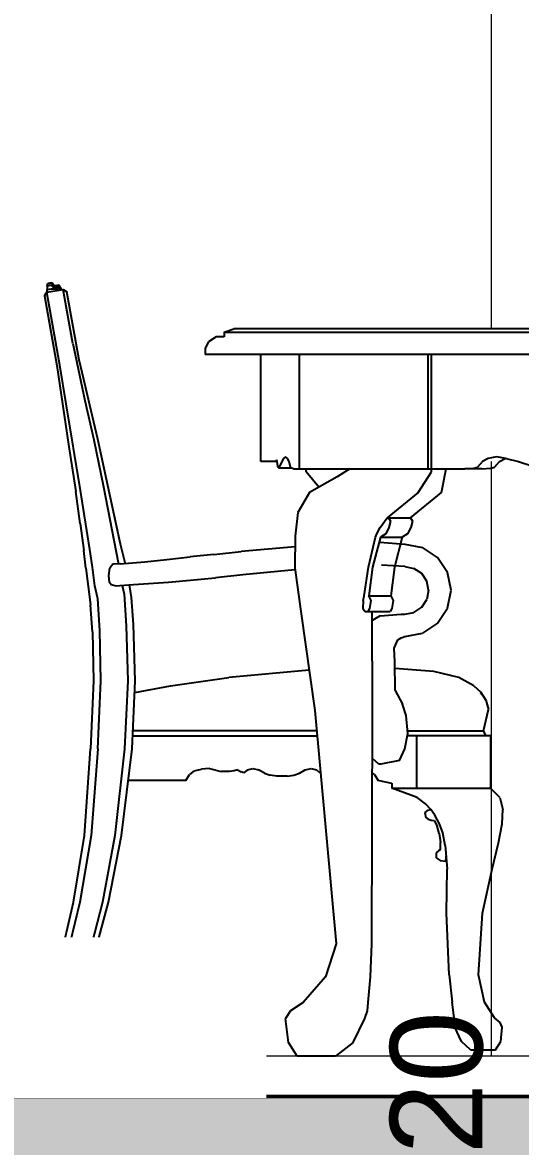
# Model space of a CAD drawing. Header units: feet. Extents: x -417 to 46, y -646 to -218.
# Drawn here: x -81.366 to -80.745, y -606.967 to -605.567 of the extents above; entities that cross this region are included whole.
import ezdxf

# ---------------------------------------------------------------- set-up
doc = ezdxf.new("R2010")
doc.units = ezdxf.units.FT
doc.header["$MEASUREMENT"] = 0
doc.layers.add('63', color=7, linetype='Continuous')
doc.layers.add('DIM', color=10, linetype='Continuous')
for name, color, linetype, lineweight in [('A-CLNG', 8, 'Continuous', 18), ('DIM-COTAS', 1, 'Continuous', 5), ('MB', 2, 'Continuous', 20), ('muros', 4, 'Continuous', 50), ('Piso', 8, 'Continuous', 9), ('TXT', 2, 'Continuous', 9)]:
    doc.layers.add(name, color=color, linetype=linetype, lineweight=lineweight)
doc.styles.add('ads', font='trebuc.ttf', dxfattribs={"height": 0.14})
doc.styles.get("Standard").update_dxf_attribs({"font": 'arial.ttf', "height": 0.115})
doc.dimstyles.new('KEILY', dxfattribs={"dimtxt": 0.115, "dimasz": 0.06, "dimexe": 0.05, "dimexo": 0.2, "dimgap": 0.03, "dimtad": 1, "dimzin": 1, "dimdsep": 46, "dimtxsty": 'Standard', "dimblk": 'ARCHTICK', "dimcen": 2.5, "dimdle": 0.03, "dimclrd": 256, "dimclre": 256, "dimclrt": 7, "dimadec": 0, "dimazin": 0, "dimtfac": 1, "dimtmove": 2, "dimatfit": 3, "dimfxl": 0.2, "dimfxlon": 1, "dimtolj": 1, "dimtzin": 1, "dimarcsym": 0})

# ---------------------------------------------------------------- blocks, each defined once
blk = doc.blocks.new('A$C72BA503B')
at = {"layer": '63', "color": 2, "linetype": 'Continuous'}
for p, q in [((1.2265, 1.0044), (1.2222, 1.0001)), ((1.2227, 0.9982), (1.2266, 1.0032)), ((1.2317, 1.0035), (1.2265, 1.0044)), ((1.2266, 1.0032), (1.2319, 1.0023)), ((1.2324, 0.9997), (1.2317, 1.0035)), ((1.1899, 0.9004), (1.2067, 0.9922)), ((1.1987, 0.9246), (1.2112, 0.9953)), ((1.2112, 0.9953), (1.2067, 0.9922)), ((1.2327, 0.9915), (1.2112, 0.9953)), ((1.2133, 0.9949), (1.2173, 1.0009)), ((1.2173, 0.9993), (1.2141, 0.9947)), ((1.2154, 0.9945), (1.2176, 0.9974)), ((1.2158, 0.8962), (1.2327, 0.9915)), ((1.2173, 1.0009), (1.2222, 1.0001)), ((1.2227, 0.9982), (1.2173, 0.9993)), ((1.2176, 0.9974), (1.2228, 0.9961)), ((1.218, 0.9944), (1.2179, 0.9941)), ((1.2228, 0.9961), (1.218, 0.9944)), ((1.218, 0.9944), (1.2187, 0.994)), ((1.2228, 0.9961), (1.2269, 1.0006)), ((1.2272, 0.996), (1.2228, 0.9961)), ((1.2269, 1.0006), (1.2324, 0.9997)), ((1.2325, 0.9952), (1.2272, 0.996)), ((1.2324, 0.9997), (1.2324, 0.9952)), ((1.2324, 0.9915), (1.2325, 0.9952)), ((1.2359, 0.987), (1.2327, 0.9915)), ((1.2359, 0.987), (1.2197, 0.8955)), ((-0.4025, 0.9435), (0.9875, 0.9435)), ((1, 0.9393), (0.9876, 0.9435)), ((1, 0.9393), (-0.4149, 0.9393)), ((1, 0.9393), (1, 0.9331)), ((1, 0.9331), (1.0105, 0.9331)), ((1.0105, 0.9331), (1.0209, 0.9268)), ((1.0209, 0.9268), (1.025, 0.9184)), ((1.025, 0.9184), (1.025, 0.9102)), ((1.1987, 0.9246), (1.1831, 0.8497)), ((-0.4399, 0.9102), (1.025, 0.9102)), ((0.7284, 0.756), (0.7284, 0.9102)), ((0.7327, 0.7602), (0.7327, 0.9102)), ((0.9019, 0.9102), (0.9019, 0.7602)), ((0.9523, 0.7696), (0.9523, 0.9102)), ((1.1659, 0.7988), (1.1901, 0.9013)), ((1.2197, 0.8955), (1.2044, 0.792)), ((1.2075, 0.8453), (1.2158, 0.8962)), ((1.1831, 0.8497), (1.1714, 0.7979)), ((1.1887, 0.7315), (1.2075, 0.8453)), ((1.136, 0.6615), (1.1659, 0.7988)), ((1.1714, 0.7979), (1.1587, 0.7367)), ((1.2044, 0.792), (1.195, 0.7304)), ((0.6143, 0.7696), (0.5951, 0.7634)), ((0.6301, 0.7738), (0.6143, 0.7696)), ((0.6301, 0.7738), (0.6429, 0.7758)), ((0.6317, 0.7738), (0.631, 0.7739)), ((0.6392, 0.7696), (0.6317, 0.7738)), ((0.6456, 0.7623), (0.6392, 0.7696)), ((0.6429, 0.7758), (0.6538, 0.7738)), ((0.6538, 0.7738), (0.6614, 0.7696)), ((0.6614, 0.7696), (0.6677, 0.7623)), ((0.9134, 0.7623), (0.9149, 0.7696)), ((0.9149, 0.7696), (0.917, 0.7738)), ((0.917, 0.7738), (0.9198, 0.7758)), ((0.9198, 0.7758), (0.9222, 0.7738)), ((0.9222, 0.7738), (0.9245, 0.7696)), ((0.9245, 0.7696), (0.9286, 0.7613)), ((0.93, 0.7634), (0.9308, 0.7696)), ((0.9308, 0.7696), (0.9315, 0.7717)), ((0.9315, 0.7717), (0.9322, 0.7696)), ((0.9322, 0.7696), (0.9523, 0.7696)), ((0.6505, 0.7608), (0.6456, 0.7623)), ((0.6622, 0.7602), (0.6505, 0.7608)), ((0.6622, 0.7602), (0.6843, 0.7602)), ((0.6726, 0.7608), (0.6677, 0.7623)), ((0.6843, 0.7602), (0.6726, 0.7608)), ((0.9091, 0.7602), (0.6843, 0.7602)), ((0.715, 0.7291), (0.709, 0.7602)), ((0.7457, 0.7291), (0.7284, 0.756)), ((0.8352, 0.7602), (0.852, 0.7498)), ((0.876, 0.7361), (0.8925, 0.756)), ((0.8925, 0.756), (0.8925, 0.7602)), ((0.9091, 0.7602), (0.9121, 0.7608)), ((0.9121, 0.7608), (0.9134, 0.7623)), ((0.9286, 0.7613), (0.9125, 0.7613)), ((0.9286, 0.7613), (0.9292, 0.7613)), ((0.9292, 0.7613), (0.93, 0.7634)), ((0.852, 0.7498), (0.8881, 0.7291)), ((0.7557, 0.6957), (0.715, 0.7291)), ((0.7459, 0.7291), (0.7866, 0.6957)), ((0.8881, 0.7291), (0.9035, 0.7029)), ((1.1587, 0.7367), (1.1393, 0.6371)), ((1.1763, 0.6544), (1.1887, 0.7315)), ((1.1891, 0.6886), (1.195, 0.7304)), ((0.7557, 0.6957), (0.7533, 0.6916)), ((0.7866, 0.6957), (0.7557, 0.6957)), ((0.7846, 0.6957), (0.7822, 0.6916)), ((0.7957, 0.6832), (0.7866, 0.6957)), ((0.9035, 0.7029), (0.907, 0.6718)), ((0.7533, 0.6916), (0.7553, 0.6832)), ((0.7553, 0.6832), (0.7596, 0.6749)), ((0.7822, 0.6916), (0.7842, 0.6832)), ((0.7842, 0.6832), (0.7883, 0.6749)), ((0.7998, 0.6749), (0.7957, 0.6832)), ((1.1891, 0.6886), (1.1842, 0.653)), ((0.7596, 0.6749), (0.7665, 0.6707)), ((0.7959, 0.6638), (0.7632, 0.6615)), ((0.7953, 0.6707), (0.7665, 0.6707)), ((0.7665, 0.6707), (0.7769, 0.6311)), ((0.7883, 0.6749), (0.7953, 0.6707)), ((0.7953, 0.6707), (0.8058, 0.6311)), ((0.8015, 0.6707), (0.7998, 0.6749)), ((0.811, 0.6311), (0.8015, 0.6707)), ((0.907, 0.6718), (0.9077, 0.6301)), ((0.7203, 0.6437), (0.74, 0.6568)), ((0.7632, 0.6615), (0.74, 0.6568)), ((0.9072, 0.658), (0.9778, 0.6515)), ((1.0136, 0.6477), (0.9778, 0.6515)), ((1.1305, 0.6387), (1.136, 0.6615)), ((1.1728, 0.6312), (1.1763, 0.6544)), ((1.1816, 0.6297), (1.1842, 0.653)), ((0.7071, 0.624), (0.7203, 0.6437)), ((1.0136, 0.6477), (1.0446, 0.6446)), ((1.0754, 0.641), (1.0446, 0.6446)), ((1.1041, 0.6382), (1.0754, 0.641)), ((1.1367, 0.6356), (1.1041, 0.6382)), ((1.1301, 0.6362), (1.1305, 0.6387)), ((1.1363, 0.6356), (1.1444, 0.6352)), ((1.1393, 0.6371), (1.1392, 0.6355)), ((1.1444, 0.6352), (1.1461, 0.635)), ((1.1461, 0.635), (1.1503, 0.6297)), ((0.7025, 0.6008), (0.7071, 0.624)), ((0.7344, 0.6127), (0.7411, 0.6228)), ((0.7411, 0.6228), (0.7512, 0.6296)), ((0.7632, 0.632), (0.7512, 0.6296)), ((0.7632, 0.632), (0.7937, 0.6337)), ((0.7769, 0.6311), (0.7815, 0.5936)), ((0.8058, 0.6311), (0.8104, 0.5936)), ((0.8167, 0.5936), (0.811, 0.6311)), ((0.9077, 0.6301), (0.8998, 0.5729)), ((0.9073, 0.6275), (0.9759, 0.6211)), ((0.9759, 0.6211), (1.0118, 0.6173)), ((1.1515, 0.6201), (1.1503, 0.6297)), ((1.1506, 0.6109), (1.1515, 0.6201)), ((1.1698, 0.6065), (1.1728, 0.6312)), ((1.1816, 0.6297), (1.1756, 0.5818)), ((0.732, 0.6008), (0.7344, 0.6127)), ((1.0733, 0.6117), (1.0118, 0.6173)), ((1.1191, 0.6085), (1.0733, 0.6117)), ((1.1433, 0.6067), (1.1191, 0.6085)), ((1.1218, 0.5912), (1.1245, 0.608)), ((1.1342, 0.6071), (1.1315, 0.5958)), ((1.1433, 0.6067), (1.1483, 0.608)), ((1.1483, 0.608), (1.1506, 0.6109)), ((1.166, 0.5896), (1.1698, 0.6065)), ((0.7071, 0.5776), (0.7025, 0.6008)), ((0.732, 0.6008), (0.7344, 0.5888)), ((0.7815, 0.5936), (0.7787, 0.5874)), ((0.8104, 0.5936), (0.7815, 0.5936)), ((0.8075, 0.5874), (0.8104, 0.5936)), ((0.818, 0.5874), (0.8167, 0.5936)), ((1.1191, 0.556), (1.1218, 0.5912)), ((1.1315, 0.5958), (1.1288, 0.5543)), ((1.1634, 0.5482), (1.166, 0.5896)), ((0.7203, 0.5579), (0.7071, 0.5776)), ((0.7411, 0.5787), (0.7344, 0.5888)), ((0.7512, 0.5719), (0.7411, 0.5787)), ((0.7787, 0.5874), (0.7802, 0.577)), ((0.7802, 0.577), (0.7823, 0.5729)), ((0.8091, 0.577), (0.8075, 0.5874)), ((0.8111, 0.5729), (0.8091, 0.577)), ((0.8184, 0.577), (0.8152, 0.5729)), ((0.818, 0.5874), (0.8184, 0.577)), ((1.1731, 0.5465), (1.1756, 0.5818)), ((0.7632, 0.5696), (0.7512, 0.5719)), ((0.7679, 0.5694), (0.7632, 0.5696)), ((0.7954, 0.5674), (0.7679, 0.5694)), ((0.8152, 0.5729), (0.7823, 0.5729)), ((0.7954, 0.5674), (0.8059, 0.5614)), ((0.8058, 0.4432), (0.8059, 0.5729)), ((0.8058, 0.4432), (0.8059, 0.5729)), ((0.8998, 0.5729), (0.8812, 0.4432)), ((0.7203, 0.5579), (0.74, 0.5447)), ((1.1169, 0.482), (1.1191, 0.556)), ((1.1288, 0.5543), (1.1267, 0.482)), ((1.1618, 0.482), (1.1634, 0.5482)), ((1.1731, 0.5465), (1.1717, 0.482)), ((0.7632, 0.5401), (0.74, 0.5447)), ((0.7679, 0.5387), (0.7632, 0.5401)), ((0.7726, 0.5357), (0.7679, 0.5387)), ((0.7771, 0.5248), (0.7726, 0.5357)), ((0.7764, 0.5069), (0.7771, 0.5248)), ((0.7761, 0.4694), (0.7764, 0.5069)), ((0.6727, 0.4757), (0.6922, 0.4867)), ((0.6922, 0.4867), (0.7251, 0.4945)), ((0.7251, 0.4945), (0.7764, 0.4981)), ((0.8889, 0.496), (0.9939, 0.4867)), ((1.0704, 0.4757), (0.9939, 0.4867)), ((0.6727, 0.4757), (0.6641, 0.4679)), ((1.1176, 0.4667), (1.0704, 0.4757)), ((1.1209, 0.393), (1.1169, 0.482)), ((1.1267, 0.482), (1.1308, 0.393)), ((1.1659, 0.393), (1.1618, 0.482)), ((1.1717, 0.482), (1.1757, 0.393)), ((0.6569, 0.457), (0.6533, 0.4445)), ((0.6641, 0.4679), (0.6569, 0.457)), ((0.6641, 0.465), (0.6638, 0.4648)), ((0.7761, 0.4694), (0.7662, 0.4517)), ((0.66, 0.4164), (0.6533, 0.4445)), ((0.7615, 0.4368), (0.7662, 0.4517)), ((0.8063, 0.1372), (0.8058, 0.4432)), ((0.8063, 0.1372), (0.8058, 0.4432)), ((0.8812, 0.4432), (0.8533, 0.1372)), ((0.7595, 0.4133), (0.7615, 0.4368)), ((0.6565, 0.4102), (0.66, 0.4164)), ((0.7598, 0.4164), (0.66, 0.4164)), ((0.763, 0.393), (0.7595, 0.4133)), ((0.8787, 0.4164), (1.12, 0.4164)), ((0.6502, 0.4102), (0.7604, 0.4102)), ((0.6502, 0.3416), (0.6502, 0.4102)), ((0.7481, 0.4102), (0.7481, 0.3416)), ((1.1202, 0.4102), (0.8782, 0.4102)), ((0.7703, 0.3775), (0.763, 0.393)), ((1.1349, 0.2792), (1.1209, 0.393)), ((1.1308, 0.393), (1.1438, 0.2792)), ((1.1659, 0.393), (1.1748, 0.2792)), ((1.1836, 0.2792), (1.1757, 0.393)), ((0.7703, 0.3775), (0.7949, 0.3728)), ((0.7949, 0.3728), (0.7972, 0.3728)), ((0.7972, 0.3728), (0.8056, 0.3805)), ((0.8031, 0.3594), (0.7984, 0.3515)), ((0.8031, 0.3594), (0.8059, 0.3615)), ((0.8738, 0.3618), (0.8746, 0.3615)), ((0.8746, 0.3615), (0.8791, 0.3653)), ((0.8863, 0.3671), (0.8791, 0.3653)), ((0.8939, 0.3653), (0.8863, 0.3671)), ((0.9014, 0.3609), (0.8939, 0.3653)), ((0.909, 0.3584), (0.9014, 0.3609)), ((0.9175, 0.3571), (0.909, 0.3584)), ((0.9175, 0.3571), (0.9315, 0.3571)), ((0.9315, 0.3571), (0.9397, 0.3584)), ((0.9474, 0.3609), (0.9397, 0.3584)), ((0.9474, 0.3609), (0.955, 0.3653)), ((0.9626, 0.3671), (0.955, 0.3653)), ((0.9696, 0.3653), (0.9626, 0.3671)), ((0.9696, 0.3653), (0.9742, 0.3615)), ((0.9742, 0.3615), (0.978, 0.3627)), ((0.9828, 0.3653), (0.978, 0.3627)), ((0.9828, 0.3653), (0.9869, 0.3641)), ((0.9869, 0.3641), (0.9933, 0.3631)), ((0.9933, 0.3631), (0.9962, 0.3631)), ((0.9962, 0.3631), (1.0042, 0.3634)), ((1.0193, 0.367), (1.0042, 0.3634)), ((1.0193, 0.367), (1.0299, 0.3665)), ((1.0396, 0.3641), (1.0299, 0.3665)), ((1.0396, 0.3641), (1.0458, 0.3594)), ((1.0504, 0.3515), (1.0458, 0.3594)), ((0.6384, 0.3291), (0.651, 0.3416)), ((0.7802, 0.3416), (0.6502, 0.3416)), ((0.747, 0.3291), (0.7802, 0.3416)), ((0.7802, 0.3478), (0.7802, 0.3416)), ((0.7803, 0.3477), (0.7965, 0.3511)), ((0.7965, 0.3511), (0.7984, 0.3515)), ((1.0504, 0.3515), (1.1256, 0.3515)), ((0.6384, 0.3291), (0.6346, 0.3135)), ((0.736, 0.3209), (0.747, 0.3291)), ((0.6357, 0.2947), (0.6346, 0.3135)), ((0.7237, 0.306), (0.7292, 0.3135)), ((0.7292, 0.3135), (0.7293, 0.3135)), ((0.7328, 0.3124), (0.7292, 0.3135)), ((0.7293, 0.3135), (0.736, 0.3209)), ((0.7293, 0.3135), (0.7293, 0.3134)), ((0.7366, 0.3095), (0.7328, 0.3124)), ((0.7366, 0.3081), (0.7366, 0.3095)), ((0.7176, 0.2947), (0.7237, 0.306)), ((0.7249, 0.2991), (0.7206, 0.2916)), ((0.7286, 0.2993), (0.7249, 0.2991)), ((0.7328, 0.3007), (0.7286, 0.2993)), ((0.7359, 0.3033), (0.7328, 0.3007)), ((0.7366, 0.3081), (0.7359, 0.3033)), ((0.6404, 0.2698), (0.6357, 0.2947)), ((0.7102, 0.2663), (0.7133, 0.283)), ((0.7133, 0.283), (0.7176, 0.2947)), ((0.7182, 0.2818), (0.7164, 0.2702)), ((0.7182, 0.2818), (0.7206, 0.2916)), ((0.6485, 0.2354), (0.6404, 0.2698)), ((0.7102, 0.2663), (0.7077, 0.2354)), ((0.7164, 0.2612), (0.7164, 0.2702)), ((1.1519, 0.1918), (1.1349, 0.2792)), ((1.1438, 0.2792), (1.16, 0.1918)), ((1.1748, 0.2792), (1.1897, 0.1918)), ((1.1978, 0.1918), (1.1836, 0.2792)), ((0.7091, 0.251), (0.7091, 0.2524)), ((0.7096, 0.2455), (0.7091, 0.251)), ((0.7164, 0.2612), (0.7188, 0.2595)), ((0.7188, 0.2595), (0.7219, 0.2566)), ((0.7219, 0.2566), (0.7219, 0.2503)), ((0.7169, 0.2465), (0.7096, 0.2455)), ((0.7219, 0.2503), (0.7169, 0.2465)), ((0.6612, 0.1777), (0.6485, 0.2354)), ((0.7084, 0.1777), (0.7077, 0.2354)), ((1.1736, 0.1106), (1.1519, 0.1918)), ((1.16, 0.1918), (1.1809, 0.1106)), ((1.1897, 0.1918), (1.2093, 0.1106)), ((1.2166, 0.1106), (1.1978, 0.1918)), ((0.6668, 0.0966), (0.6612, 0.1777)), ((0.705, 0.0966), (0.7084, 0.1777)), ((0.8082, 0.094), (0.8063, 0.1372)), ((0.8533, 0.1372), (0.8671, 0.094)), ((0.6926, 0.1171), (0.6926, 0.1171)), ((1.211, -0.0017), (1.1736, 0.1106)), ((1.1809, 0.1106), (1.2173, -0.0017)), ((1.2093, 0.1106), (1.2415, -0.0017)), ((1.248, -0.0017), (1.2166, 0.1106)), ((0.6585, 0.0607), (0.6668, 0.0966)), ((0.705, 0.0966), (0.7011, 0.0607)), ((0.8111, 0.0602), (0.8082, 0.094)), ((0.8671, 0.094), (0.8968, 0.0602)), ((0.6456, 0.0405), (0.6585, 0.0607)), ((0.6985, 0.0405), (0.7011, 0.0607)), ((0.8124, 0.0497), (0.8111, 0.0602)), ((0.8968, 0.0602), (0.913, 0.0497)), ((0.8158, 0.0393), (0.8124, 0.0497)), ((0.913, 0.0497), (0.9197, 0.0393)), ((0.6354, 0.028), (0.6381, 0.0342)), ((0.6381, 0.0342), (0.6456, 0.0405)), ((0.6973, 0.0342), (0.6985, 0.0405)), ((0.6977, 0.028), (0.6973, 0.0342)), ((0.831, 0.0081), (0.8158, 0.0393)), ((0.9157, 0.0081), (0.9197, 0.0393)), ((0.6373, 0.0093), (0.6354, 0.028)), ((0.6891, 0.0093), (0.6977, 0.028)), ((0.6442, -0.0017), (0.6373, 0.0093)), ((0.6769, -0.0017), (0.6891, 0.0093)), ((0.831, 0.0081), (0.8543, -0.0101)), ((0.9046, -0.0101), (0.9157, 0.0081)), ((0.6769, -0.0017), (0.6442, -0.0017)), ((0.8543, -0.0101), (0.9046, -0.0101)), ((1.248, -0.0017), (1.211, -0.0017))]:
    blk.add_line(p, q, dxfattribs=at)
blk = doc.blocks.new('_ArchTick')
at = {"layer": 'DIM-COTAS', "color": 0, "const_width": 0.15}
blk.add_lwpolyline([(-0.5, -0.5), (0.5, 0.5)], dxfattribs=at)
blk = doc.blocks.new('*D3011')
at = {"layer": 'Defpoints', "color": 0, "transparency": 16777216}
for p in [(-80.5784, -606.8551), (-80.5767, -606.8551), (-80.5827, -607.0551)]:
    blk.add_point(p, dxfattribs=at)
at = {"layer": 'DIM', "lineweight": -2, "transparency": 16777216}
for p, q in [((-80.5784, -607.0851), (-80.5784, -606.8251)), ((-80.5784, -606.8551), (-80.6284, -606.8551)), ((-80.5784, -607.0551), (-80.5284, -607.0551))]:
    blk.add_line(p, q, dxfattribs=at)
at = {"layer": 'DIM', "lineweight": -2, "transparency": 16777216, "xscale": 0.06, "yscale": 0.06, "zscale": 0.06}
for p, rotation in [((-80.5784, -606.8551), 90), ((-80.5784, -607.0551), 270)]:
    blk.add_blockref('_ArchTick', p, dxfattribs=dict(at, rotation=rotation))
at = {"layer": 'DIM', "color": 7, "transparency": 16777216, "insert": (-80.8495, -606.9551), "char_height": 0.115, "attachment_point": 5, "rotation": 90}
blk.add_mtext('\\A1;0.20', dxfattribs=at)

msp = doc.modelspace()

# ---------------------------------------------------------------- hatches: boundary and pattern name
at = {"layer": 'Piso'}
h = msp.add_hatch(dxfattribs=at)
h.set_pattern_fill('AR-CONC', color=256, scale=0.02)
h.set_pattern_definition([(50, (23.91135, -594.21036), (0.14345204, -0.01255043), [0.015, -0.165]), (355, (23.91135, -594.21036), (-0.02775027, 0.15043843), [0.012, -0.132]), (100.45144, (23.9233, -594.2114), (0.11570177, 0.137888), [0.01274804, -0.14022842]), (46.1842, (23.91135, -594.17036), (0.21344827, -0.03310386), [0.0225, -0.2475]), (96.63564, (23.92913, -594.17312), (0.1869324, 0.19482372), [0.01912207, -0.21034275]), (351.18416, (23.91135, -594.17036), (0.1869324, 0.1948237), [0.018, -0.198]), (21, (23.93135, -594.18036), (0.11938141, -0.08052378), [0.015, -0.165]), (326, (23.93135, -594.18036), (0.04866307, 0.14503), [0.012, -0.132]), (71.45144, (23.9413, -594.18707), (0.16804448, 0.06450623), [0.01274804, -0.14022842]), (37.5, (23.911347, -594.210356), (0.00243197, 0.06657877), [0, -0.1304, 0, -0.134, 0, -0.1325]), (7.5, (23.91135, -594.21036), (0.052613907, 0.078882342), [0, -0.0764, 0, -0.1274, 0, -0.0505]), (327.5, (23.866747, -594.210356), (0.106764487, -0.004510974), [0, -0.05, 0, -0.156, 0, -0.207]), (317.5, (23.84675, -594.21036), (0.116637234, 0.020021), [0, -0.065, 0, -0.1036, 0, -0.147])])
h.paths.add_polyline_path([(-93.7819, -607.5551), (-93.7819, -606.9051), (-71.9819, -606.9051), (-71.9819, -607.5551), (-72.1819, -607.5551), (-72.1819, -607.0551), (-74.1419, -607.0551), (-74.1419, -607.5551), (-74.2919, -607.5551), (-74.2919, -607.0551), (-76.0819, -607.0551), (-76.0819, -607.5551), (-76.2819, -607.5551), (-76.2819, -607.0551), (-77.8819, -607.0551), (-77.8819, -607.5551), (-78.0819, -607.5551), (-78.0819, -607.0551), (-82.7819, -607.0551), (-82.7819, -607.5551), (-82.9819, -607.5551), (-82.9819, -607.0551), (-87.6819, -607.0551), (-87.6819, -607.5551), (-87.8819, -607.5551), (-87.8819, -607.0551), (-89.4819, -607.0551), (-89.4819, -607.5551), (-89.6819, -607.5551), (-89.6819, -607.0551), (-91.4719, -607.0551), (-91.4719, -607.5551), (-91.6219, -607.5551), (-91.6219, -607.0551), (-93.5819, -607.0551), (-93.5819, -607.5551)])

# ---------------------------------------------------------------- linework, layer by layer
at = {"layer": 'A-CLNG'}
for p, q in [((-80.7819, -604.7551), (-80.7819, -605.9492)), ((-80.7819, -606.1143), (-80.7819, -606.8551))]:
    msp.add_line(p, q, dxfattribs=at)
at = {"layer": 'MB'}
for p, q in [((-78.0819, -606.8551), (-82.7819, -606.8551)), ((-78.0819, -606.9051), (-82.7819, -606.9051))]:
    msp.add_line(p, q, dxfattribs=at)
at = {"layer": 'muros'}
msp.add_line((-93.7819, -606.9051), (-71.9819, -606.9051), dxfattribs=at)

# ---------------------------------------------------------------- block references
at = {"layer": 'DIM', "xscale": -0.9500000000000455, "yscale": 0.9500000000000455, "zscale": 0.9500000000000455}
msp.add_blockref('A$C72BA503B', (-80.1644, -606.8455), dxfattribs=at)

# ---------------------------------------------------------------- dimensions: what is measured, and where the dimension line sits
at = {"layer": 'DIM'}
dim = msp.add_linear_dim(base=(-80.5784, -606.8551), p1=(-80.5827, -607.0551), p2=(-80.5767, -606.8551), angle=90, dimstyle='KEILY', dxfattribs=at)
dim.commit()
dim.dimension.update_dxf_attribs({"geometry": '*D3011', "text_midpoint": (-80.8495, -606.9551)})

# ---------------------------------------------------------------- next in the draw order: texts
at = {"layer": 'TXT', "insert": (-82.4561, -606.757), "char_height": 0.1, "width": 2.688, "attachment_point": 2, "style": 'ads', "bg_fill": 2}
msp.add_mtext('COCINA', dxfattribs=at)

doc.saveas('drawing.dxf')
